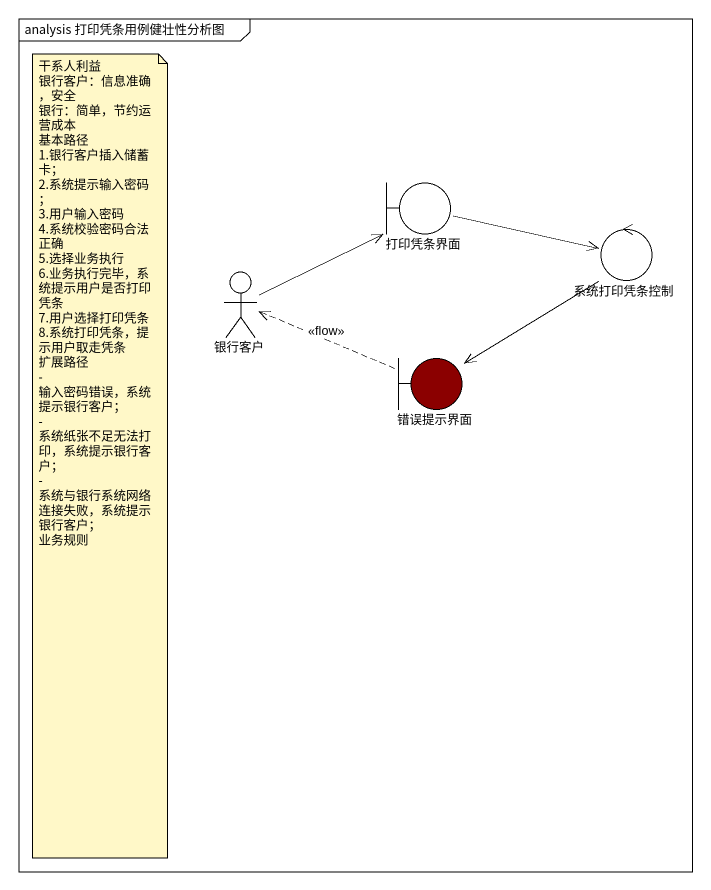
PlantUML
@startuml
mainframe analysis 打印凭条用例健壮性分析图
boundary 打印凭条界面
actor 银行客户
control 系统打印凭条控制
boundary 错误提示界面 #8B0000
打印凭条界面 -right-> 系统打印凭条控制
银行客户 -right-> 打印凭条界面
系统打印凭条控制 --> 错误提示界面
错误提示界面 .left.> 银行客户 : <<flow>>
note as N1
  干系人利益
  银行客户：信息准确，安全
  银行：简单，节约运营成本
  基本路径
  1.银行客户插入储蓄卡；
  2.系统提示输入密码；
  3.用户输入密码
  4.系统校验密码合法正确
  5.选择业务执行
  6.业务执行完毕，系统提示用户是否打印凭条
  7.用户选择打印凭条
  8.系统打印凭条，提示用户取走凭条
  扩展路径
  - 输入密码错误，系统提示银行客户；
  - 系统纸张不足无法打印，系统提示银行客户；
  - 系统与银行系统网络连接失败，系统提示银行客户；
  业务规则
end note
@enduml
